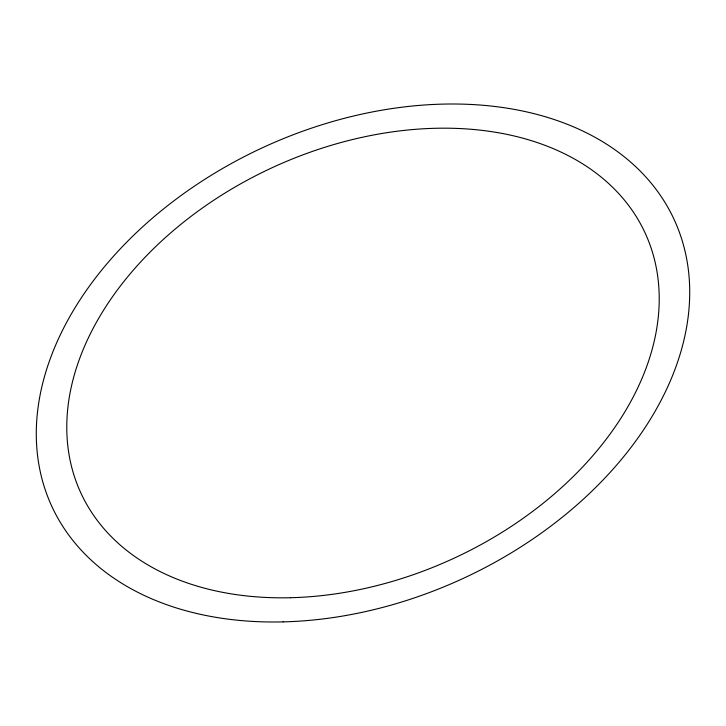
<?xml version="1.0" encoding="UTF-8"?>
<svg xmlns="http://www.w3.org/2000/svg" width="726" height="726" viewBox="0 0 726 726"><rect width="100%" height="100%" fill="white"/><g stroke="black" fill="none" stroke-linecap="round" stroke-linejoin="round"><path stroke-width="1.09" d="M283.095 621.883A342.608 237.565 -24.7 0 0 677.304 226.857A342.608 237.565 -24.7 0 0 128.602 240.261A342.608 237.565 -24.7 0 0 283.095 621.883M290.554 597.725A310.637 215.395 -24.7 0 0 647.964 239.562A310.637 215.395 -24.7 0 0 150.482 251.713A310.637 215.395 -24.7 0 0 290.554 597.725"/></g></svg>
